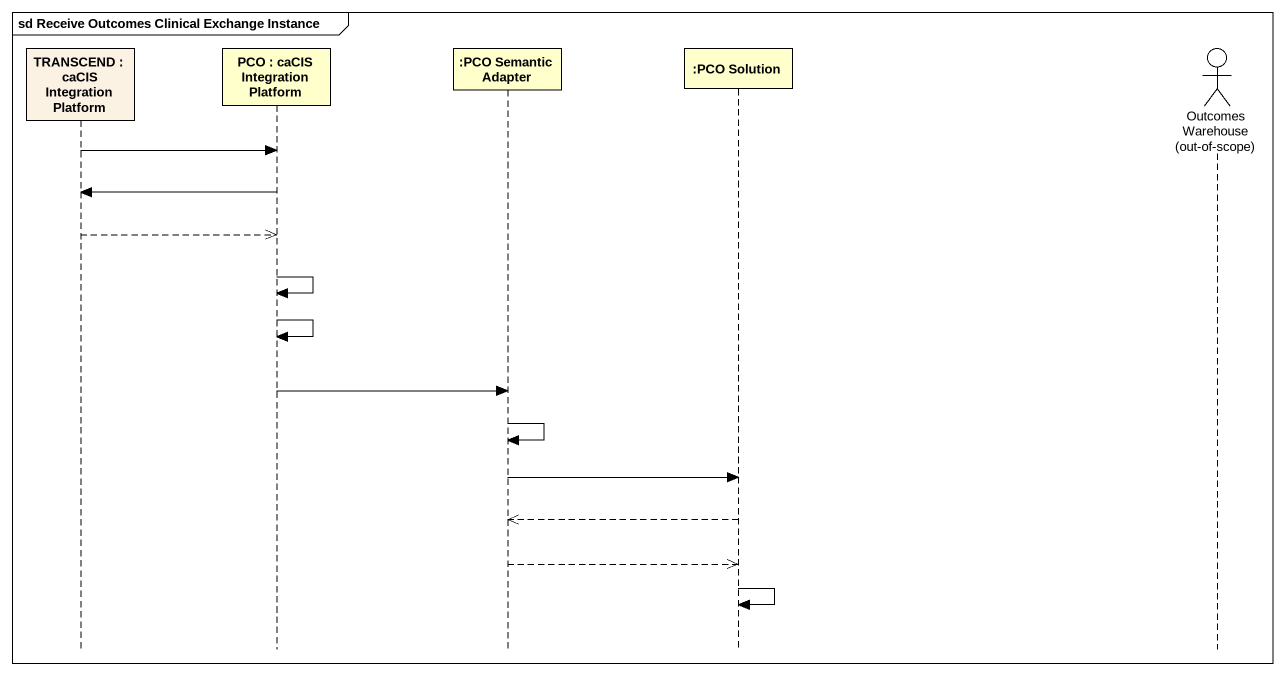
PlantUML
@startuml
mainframe sd Receive Outcomes Clinical Exchange Instance
hide footbox
participant "TRANSCEND : caCIS Integration Platform" as TRANSCEND #FCF2E3
participant "PCO : caCIS Integration Platform" as PCO
participant ":PCO Semantic Adapter" as PCO_Semantic_Adapter
participant ":PCO Solution" as PCO_Solution
actor "Outcomes Warehouse (out-of-scope)" as Outcomes_Warehouse_out_of

TRANSCEND -> PCO
PCO -> TRANSCEND
TRANSCEND -->> PCO
PCO -> PCO
PCO -> PCO
PCO -> PCO_Semantic_Adapter
PCO_Semantic_Adapter -> PCO_Semantic_Adapter
PCO_Semantic_Adapter -> PCO_Solution
PCO_Solution -->> PCO_Semantic_Adapter
PCO_Semantic_Adapter -->> PCO_Solution
PCO_Solution -> PCO_Solution
@enduml
